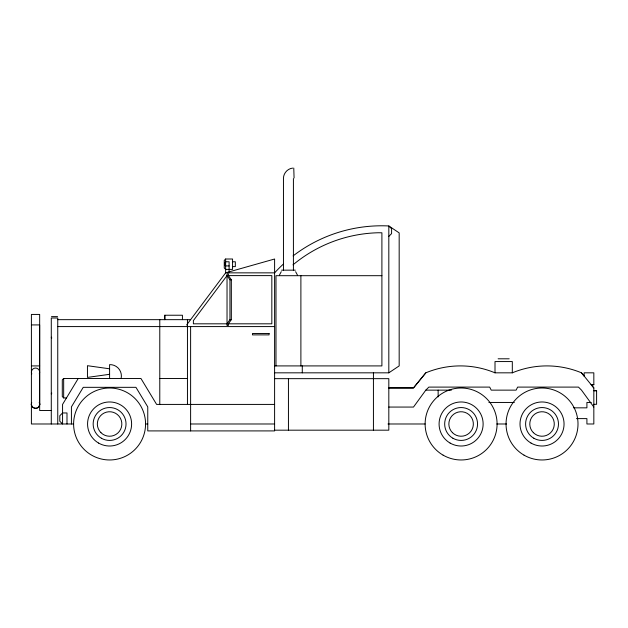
<?xml version="1.0" encoding="UTF-8"?>
<svg xmlns="http://www.w3.org/2000/svg" width="628" height="628" viewBox="0 0 628 628"><rect width="100%" height="100%" fill="white"/><g stroke="black" fill="none" stroke-linecap="round" stroke-linejoin="round"><path stroke-width="0.94" d="M31.714 402.642C29.194 408.286 39.258 410.767 39.666 404.589L39.666 314.432L31.4 314.432L31.4 423.986L73.609 423.986M31.439 404.762L31.416 404.22M31.439 403.686L31.557 403.152M39.635 404.762L39.517 405.288M39.658 404.22L39.635 403.678M31.518 403.325L31.4 404.589M39.548 405.123L39.666 403.851M39.352 405.798L39.101 406.277M281.258 271.704L279.507 274.923M39.179 406.128L39.431 405.649A4.153 4.153 0 0 0 39.305 402.477L39.666 404.589M78.241 378.472L62.565 404.416L62.565 423.986L59.801 421.223L59.801 415.736L62.565 412.965L66.992 412.965L66.992 423.986M38.81 406.74L38.449 407.132M227.03 323.812L229.95 319.66L229.95 279.766L227.03 275.614L193.385 320.578L193.385 323.812L271.83 323.812L271.83 275.614L227.03 275.614M231.339 319.66L228.411 323.812L228.411 325.477L227.03 325.477L227.03 273.957L228.411 273.957L228.411 275.614L231.339 279.766L231.339 319.66L229.95 319.66M593.829 407.062L581.504 390.137L578.466 387.099L517.629 387.099L516.114 390.137L491.206 390.137L489.683 387.099L428.853 387.099L425.808 390.137L413.483 407.062L388.818 407.062M186.602 325.021L225.64 272.85L225.64 259.011L232.564 259.011L232.564 269.388L225.64 269.388L224.259 268.007L224.259 260.392L225.64 259.011M583.969 375.842L581.504 372.828A89.945 89.945 0 0 0 512.315 372.828L495.005 372.828A89.945 89.945 0 0 0 425.808 372.828L413.483 387.978L388.818 387.978M425.808 372.828L413.483 387.876L388.818 387.876M274.601 404.416L156.615 404.416L140.939 378.472L63.671 378.472L62.29 379.854L62.29 396.551L63.671 397.932L66.482 397.932M229.102 265.927L225.64 265.927L224.95 265.236L224.95 262.473L225.64 261.774L229.102 261.774L229.102 271.869M388.818 236.387L391.589 233.616L391.589 228.733L388.818 225.962A145.413 145.413 0 0 0 293.095 255.902M38.049 407.501L37.594 407.792M388.818 372.828L399.173 365.912L399.173 232.886L388.818 225.962L388.818 372.828L274.601 372.828M37.115 408.035L36.605 408.2M36.079 408.318L35.537 408.341M292.609 168.108C287.546 168.649 283.393 173.32 283.456 178.415L283.456 270.158M109.594 374.304L87.449 377.412L87.449 365.7L109.594 368.801M232.564 261.774L235.327 261.774L235.327 266.617L232.564 266.617M224.95 262.473L225.64 262.473M224.95 265.236L225.64 265.236M281.572 270.158L295.309 270.158M381.903 275.692L275.982 275.692L275.982 365.912M229.95 279.766L231.339 279.766M164.803 315.232L164.803 319.66L164.803 315.232L182.426 315.232L182.426 319.66M51.48 316.614L57.564 316.614M57.752 319.66L190.614 319.66M31.4 324.919L39.666 324.919L39.666 410.508L51.284 410.508M57.752 326.584L274.601 326.584M498.122 358.8L509.19 358.8M31.4 365.912L39.666 365.912M274.601 365.912L381.903 365.912L381.903 232.8L378.362 232.752A138.49 138.49 0 0 0 293.009 264.843M159.779 378.472L187.45 378.472M274.601 378.66L388.818 378.66L388.818 430.18L274.601 430.18M591.199 384.666L593.829 384.666M591.215 384.752L593.829 384.752L593.829 372.828L584.126 372.828L584.126 376.046M425.808 390.137L451.383 390.137M593.829 390.647L596.6 390.647L596.6 404.299L593.829 404.299M593.829 390.742L596.6 390.742M488.882 402.454L514.34 402.454M591.238 402.454L586.913 402.454L586.913 407.839L573.607 407.839M576.418 418.609L586.913 418.609L586.913 423.986L593.829 423.986L593.829 387.876L591.364 384.87M145.57 423.986A35.977 35.977 0 0 1 91.602 455.151A35.977 35.977 0 0 1 91.602 392.83A35.977 35.977 0 0 1 145.57 423.986L147.761 423.986M190.614 423.986L274.601 423.986M387.986 423.986L425.132 423.986M496.772 423.986L506.568 423.986M34.995 408.318L34.469 408.2M33.951 408.043L33.472 407.792M33.017 407.501L32.625 407.132M32.256 406.74L31.965 406.285M581.504 372.828L593.829 387.978M297.374 274.923L295.623 271.704M39.352 402.642L39.517 403.152M31.714 405.806L31.557 405.288M293.763 168.029L294.077 177.991M512.315 372.828L512.315 361.563L495.005 361.563L495.005 372.828M438.14 390.137L438.14 396.912M373.432 372.828L373.432 430.18M302.28 365.912L302.28 372.828M300.891 275.692L300.891 365.912M293.417 178.572L293.417 270.158M288.44 378.66L288.44 430.18M190.614 326.584L190.614 430.91M187.45 319.66L187.45 404.416M159.779 319.66L159.779 404.416M109.594 378.472L109.594 364.632A11.367 11.367 0 0 1 121.118 378.472M71.419 423.986L71.419 406.889L83.241 387.327L135.946 387.327L147.761 406.889L147.761 430.91L274.601 430.91L274.601 259.011L225.64 272.85L274.601 272.85A145.413 145.413 0 0 1 283.487 263.98M63.671 378.472L63.671 397.932M57.752 423.986L57.752 318.004L51.284 318.004L51.284 423.986M51.284 393.905A0.832 0.832 0 0 1 51.81 393.128M51.81 337.935A0.832 0.832 0 0 1 51.284 337.165M31.769 373.935A4.153 4.153 0 0 1 35.537 368.039A4.153 4.153 0 0 1 39.297 373.935M31.769 405.963A4.153 4.153 0 0 1 31.636 402.791M269.067 333.499L252.464 333.499L252.464 334.881L269.067 334.881L269.067 333.499M443.117 455.151A35.977 35.977 0 0 0 497.086 423.986A35.977 35.977 0 0 0 443.117 392.83A35.977 35.977 0 0 0 443.117 455.151M98.58 443.062A22.019 22.019 0 0 0 131.613 423.986A22.019 22.019 0 0 0 98.58 404.919A22.019 22.019 0 0 0 98.58 443.062M101.375 438.226A16.438 16.438 0 0 0 126.032 423.986A16.438 16.438 0 0 0 101.375 409.754A16.438 16.438 0 0 0 101.375 438.226M452.89 438.226A16.438 16.438 0 0 0 477.547 423.986A16.438 16.438 0 0 0 452.89 409.754A16.438 16.438 0 0 0 452.89 438.226M450.095 443.062A22.019 22.019 0 0 0 483.128 423.986A22.019 22.019 0 0 0 450.095 404.919A22.019 22.019 0 0 0 450.095 443.062M531.021 443.062A22.019 22.019 0 0 0 564.054 423.986A22.019 22.019 0 0 0 531.021 404.919A22.019 22.019 0 0 0 531.021 443.062M533.816 438.226A16.438 16.438 0 0 0 558.473 423.986A16.438 16.438 0 0 0 533.816 409.754A16.438 16.438 0 0 0 533.816 438.226M524.042 455.151A35.977 35.977 0 0 0 578.011 423.986A35.977 35.977 0 0 0 524.042 392.83A35.977 35.977 0 0 0 524.042 455.151M100.927 432.653A12.254 12.254 0 0 0 121.424 427.158A12.254 12.254 0 0 0 106.422 412.156A12.254 12.254 0 0 0 100.927 432.653M452.443 432.653A12.254 12.254 0 0 0 472.939 427.158A12.254 12.254 0 0 0 457.938 412.156A12.254 12.254 0 0 0 452.443 432.653M533.368 432.653A12.254 12.254 0 0 0 553.865 427.158A12.254 12.254 0 0 0 538.863 412.156A12.254 12.254 0 0 0 533.368 432.653"/></g></svg>
